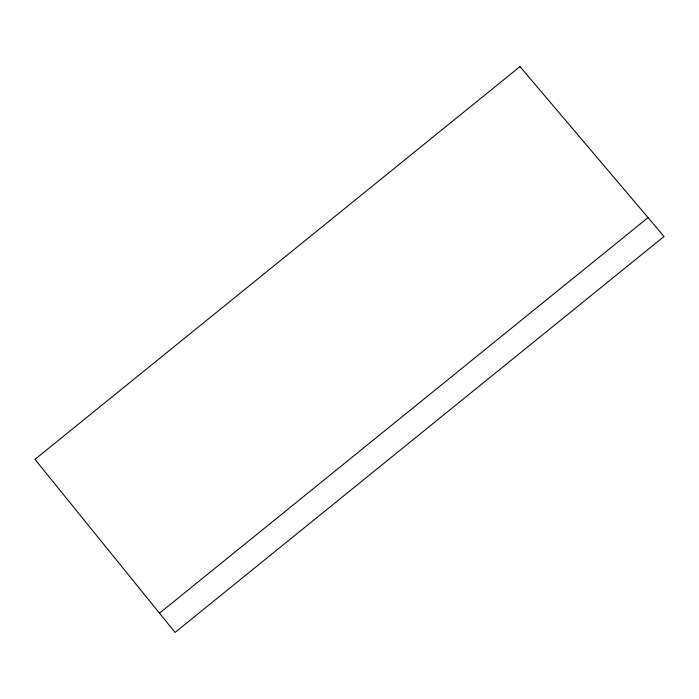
<?xml version="1.0" encoding="UTF-8"?>
<svg xmlns="http://www.w3.org/2000/svg" width="699" height="699" viewBox="0 0 699 699"><rect width="100%" height="100%" fill="white"/><g stroke="black" fill="none" stroke-linecap="round" stroke-linejoin="round"><path stroke-width="1.05" d="M159.512 613.189L648.052 217.616M519.995 66.588L34.95 459.365L175.082 632.412L664.05 236.489L519.995 66.588"/></g></svg>
